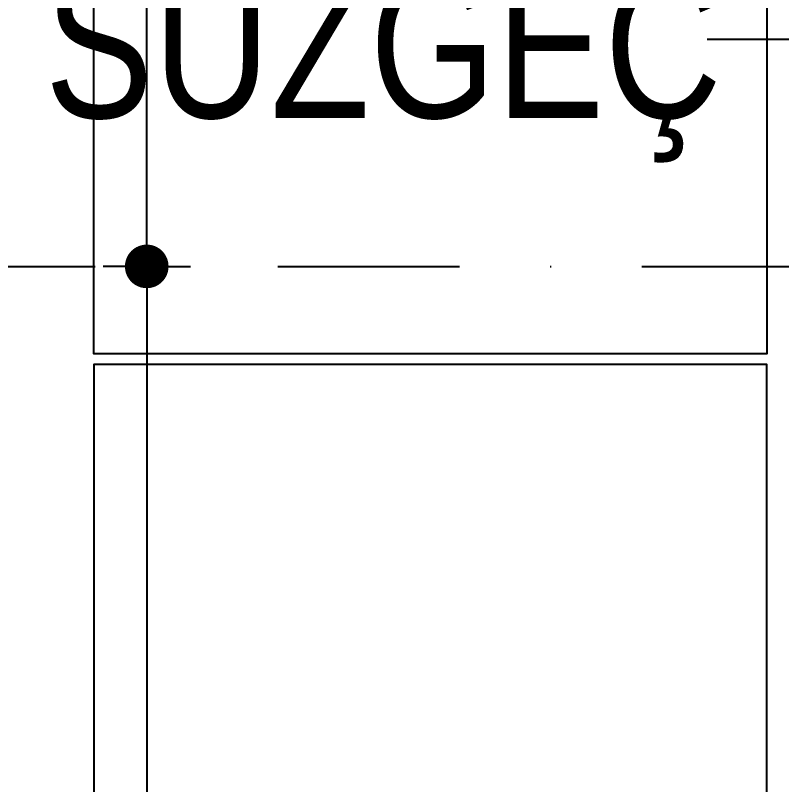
# Model space of a CAD drawing. Extents: x 58467 to 79089, y -33726 to -17391.
# Drawn here: x 68717.6 to 68823, y -19590.4 to -19484.5 of the extents above; entities that cross this region are included whole.
import ezdxf
from ezdxf.enums import TextEntityAlignment as Align

# ---------------------------------------------------------------- set-up
doc = ezdxf.new("R2010")
doc.units = 0
doc.header["$LTSCALE"] = 100
doc.linetypes.add('DASHDOT2', pattern=[0.5, 0.25, -0.125, 0, -0.125])
for name, color, linetype in [('BA_axis', 5, 'DASHDOT2'), ('BA_dim_ext', 185, 'Continuous'), ('BA_text_material', 12, 'Continuous'), ('Kompozit', 122, 'Continuous')]:
    doc.layers.add(name, color=color, linetype=linetype)
doc.styles.add('dim', font='simplex.shx', dxfattribs={"width": 0.7})
doc.styles.add('text1', font='arial.ttf', dxfattribs={"height": 20})
doc.styles.add('text2', font='arial.ttf', dxfattribs={"width": 0.8})
doc.dimstyles.new('1_100', dxfattribs={"dimtxt": 8, "dimasz": 3, "dimexe": 6, "dimexo": 0, "dimgap": 2, "dimtad": 0, "dimdec": 1, "dimzin": 11, "dimtxsty": 'dim', "dimblk": 'DOT', "dimcen": 0, "dimdle": 1.25, "dimclrt": 256, "dimadec": 0, "dimazin": 0, "dimtfac": 1.25, "dimtdec": 1, "dimtix": 1, "dimtofl": 0, "dimtmove": 1, "dimatfit": 3, "dimldrblk": 'DOT', "dimfxl": 20, "dimfxlon": 1, "dimtolj": 1, "dimtzin": 0, "dimarcsym": 0})

# ---------------------------------------------------------------- blocks, each defined once
blk = doc.blocks.new('*U176')
blk.add_line((0, 0), (0, -696))
at = {"linetype": 'Continuous', "style": 'text1'}
blk.add_attdef('1', text='', height=40, dxfattribs=at).set_placement((0, 38), align=Align.MIDDLE)
blk = doc.blocks.new('AXIS')
at = {"layer": 'BA_axis', "rotation": 90}
blk.add_blockref('*U176', (56.44, -31967.27), dxfattribs=at)
blk = doc.blocks.new('_Dot')
at = {"color": 0, "linetype": 'ByBlock', "lineweight": -2}
blk.add_line((-0.5, 0), (-1, 0), dxfattribs=at)
at = {"color": 0, "linetype": 'ByBlock', "const_width": 0.5}
blk.add_lwpolyline([(-0.25, 0, 1), (0.25, 0, 1)], format="xyb", close=True, dxfattribs=at)
blk = doc.blocks.new('*D24')
at = {"layer": 'BA_dim_ext', "color": 0, "lineweight": -2, "transparency": 16777216}
for p, q in [((188.73, -31967.27), (182.73, -31967.27)), ((188.73, -31973.27), (188.73, -32059.07)), ((188.73, -32181.27), (188.73, -32095.47)), ((188.73, -32187.27), (182.73, -32187.27))]:
    blk.add_line(p, q, dxfattribs=at)
at = {"layer": 'DEFPOINTS', "color": 0, "transparency": 16777216}
for p in [(188.73, -31967.27), (188.73, -31967.27), (188.73, -32187.27)]:
    blk.add_point(p, dxfattribs=at)
at = {"layer": 'BA_dim_ext', "color": 0, "lineweight": -2, "transparency": 16777216, "xscale": 6, "yscale": 6, "zscale": 6}
for p, rotation in [((188.73, -31967.27), 90), ((188.73, -32187.27), 270)]:
    blk.add_blockref('_Dot', p, dxfattribs=dict(at, rotation=rotation))
at = {"layer": 'BA_dim_ext', "color": 2, "transparency": 16777216, "insert": (188.73, -32077.27), "char_height": 18, "attachment_point": 5, "rotation": 90, "style": 'dim'}
blk.add_mtext('\\A1;220', dxfattribs=at)
blk = doc.blocks.new('*D25')
at = {"layer": 'BA_dim_ext', "color": 0, "lineweight": -2, "transparency": 16777216}
for p, q in [((188.73, -31236.31), (182.73, -31236.31)), ((188.73, -31242.31), (188.73, -31586.29)), ((188.73, -31961.27), (188.73, -31617.29)), ((188.73, -31967.27), (194.73, -31967.27))]:
    blk.add_line(p, q, dxfattribs=at)
at = {"layer": 'DEFPOINTS', "color": 0, "transparency": 16777216}
for p in [(188.73, -31236.31), (188.73, -31236.31), (188.73, -31967.27)]:
    blk.add_point(p, dxfattribs=at)
at = {"layer": 'BA_dim_ext', "color": 0, "lineweight": -2, "transparency": 16777216, "xscale": 6, "yscale": 6, "zscale": 6}
for p, rotation in [((188.73, -31236.31), 90), ((188.73, -31967.27), 270)]:
    blk.add_blockref('_Dot', p, dxfattribs=dict(at, rotation=rotation))
at = {"layer": 'BA_dim_ext', "color": 2, "transparency": 16777216, "insert": (188.73, -31601.79), "char_height": 18, "attachment_point": 5, "rotation": 90, "style": 'dim'}
blk.add_mtext('\\A1;731', dxfattribs=at)
blk = doc.blocks.new('A$C56216D09')
at = {"layer": 'Kompozit'}
for points in [[(0, -722.3), (92.6, -722.3), (92.6, -896.56), (0, -896.56)], [(0, -1072.32), (92.6, -1072.32), (92.6, -898.06), (0, -898.06)]]:
    blk.add_lwpolyline(points, close=True, dxfattribs=at)
blk = doc.blocks.new('OLCU')
at = {"layer": 'BA_dim_ext'}
for base, p1, p2, picture, middle in [((188.73, -31236.31), (188.73, -31967.27), (188.73, -31236.31), '*D25', (188.73, -31601.79)), ((188.73, -31967.27), (188.73, -32187.27), (188.73, -31967.27), '*D24', (188.73, -32077.27))]:
    dim = blk.add_linear_dim(base=base, p1=p1, p2=p2, angle=90, dimstyle='1_100', override={"dimfxl": 2}, dxfattribs=at)
    dim.commit()
    dim.dimension.update_dxf_attribs({"geometry": picture, "text_midpoint": middle})

msp = doc.modelspace()

# ---------------------------------------------------------------- block references
msp.add_blockref('A$C56216D09', (68728.36, -18634.53, -1.31))
at = {"layer": 'BA_axis'}
msp.add_blockref('AXIS', (68546.93, 12448.2), dxfattribs=at)
at = {"layer": 'BA_dim_ext'}
msp.add_blockref('OLCU', (68546.93, 12448.2), dxfattribs=at)

# ---------------------------------------------------------------- texts
at = {"layer": 'BA_text_material', "style": 'text2', "width": 0.8}
msp.add_text('SÜZGEÇ', height=20, dxfattribs=at).set_placement((68721.63, -19498.63))

# ---------------------------------------------------------------- leaders
at = {"layer": 'BA_text_material', "color": 9}
msp.add_leader([(68856.82, -19509.06), (68837.75, -19487.85), (68812.75, -19487.85)], dimstyle='1_100', override={"dimgap": 2, "dimtad": 0, "dimldrblk": 'Dot'}, dxfattribs=at)

doc.saveas('drawing.dxf')
